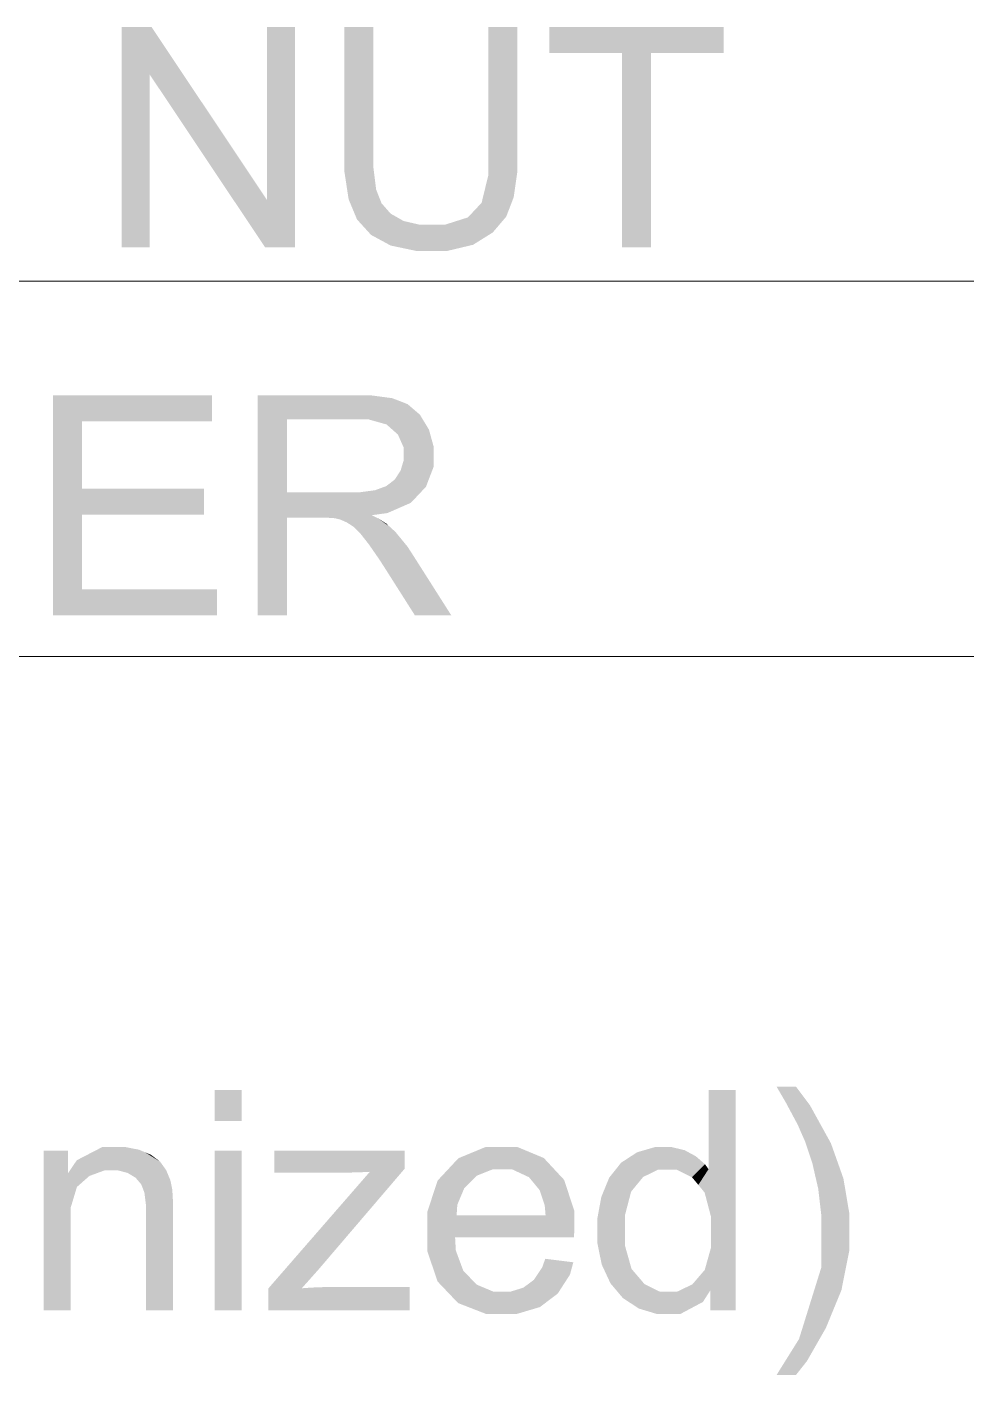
# Model space of a CAD drawing. Header units: millimetres. Extents: x 2 to 579, y 1 to 405.
# Drawn here: x 177.34 to 181.03, y 107.07 to 112.36 of the extents above; entities that cross this region are included whole.
import ezdxf

# ---------------------------------------------------------------- set-up
doc = ezdxf.new("R2010")
doc.units = ezdxf.units.MM
doc.linetypes.add('XKITLINE00', pattern=[0])
doc.layers.add('LinkedObject', color=7, linetype='Continuous', lineweight=0)

# ---------------------------------------------------------------- blocks, each defined once
blk = doc.blocks.new('*A4')
at = {"layer": 'LinkedObject'}
for points in [[(177.7117, 112.3602), (177.8214, 112.1745), (177.7117, 111.4962)], [(177.8214, 112.1745), (177.7117, 112.3602), (177.829, 112.3602)], [(177.8214, 112.1745), (177.829, 112.3602), (178.2743, 111.4962)], [(178.2743, 111.4962), (177.829, 112.3602), (178.2819, 111.682)], [(178.3916, 112.3602), (178.2819, 111.682), (178.2819, 112.3602)], [(178.3916, 111.4962), (178.2819, 111.682), (178.3916, 112.3602)], [(178.7001, 112.3602), (178.586, 111.8611), (178.586, 112.3602)], [(178.7001, 111.8615), (178.586, 111.8611), (178.7001, 112.3602)], [(179.2651, 112.3602), (179.1511, 111.8615), (179.1511, 112.3602)], [(179.2651, 111.8611), (179.1511, 111.8615), (179.2651, 112.3602)], [(179.3904, 112.3602), (179.6747, 112.2583), (179.3904, 112.2583)], [(179.7887, 112.2583), (179.6747, 112.2583), (179.3904, 112.3602)], [(179.7887, 112.2583), (179.3904, 112.3602), (180.0747, 112.3602)], [(179.7887, 112.2583), (180.0747, 112.3602), (180.0747, 112.2583)], [(179.6747, 111.4962), (179.7887, 112.2583), (179.7887, 111.4962)], [(179.6747, 112.2583), (179.7887, 112.2583), (179.6747, 111.4962)], [(177.7117, 111.4962), (177.8214, 112.1745), (177.8214, 111.4962)], [(178.7001, 111.8615), (178.586, 111.7924), (178.586, 111.8611)], [(178.7001, 111.8052), (178.586, 111.7924), (178.7001, 111.8615)], [(179.1243, 111.6702), (179.2651, 111.8611), (179.2357, 111.6542)], [(179.1511, 111.7801), (179.2651, 111.8611), (179.1243, 111.6702)], [(179.2651, 111.8611), (179.1511, 111.7801), (179.1511, 111.8615)], [(179.2357, 111.6542), (179.2651, 111.8611), (179.2504, 111.6925)], [(179.2504, 111.6925), (179.2651, 111.8611), (179.2651, 111.796)], [(178.7001, 111.8052), (178.619, 111.6445), (178.586, 111.7924)], [(178.586, 111.7924), (178.619, 111.6445), (178.6025, 111.6841)], [(178.7105, 111.7222), (178.619, 111.6445), (178.7001, 111.8052)], [(178.619, 111.6445), (178.7105, 111.7222), (178.721, 111.6955)], [(178.2819, 111.682), (178.3916, 111.4962), (178.2743, 111.4962)], [(178.7315, 111.6688), (178.619, 111.6445), (178.721, 111.6955)], [(178.7315, 111.6688), (178.7291, 111.5234), (178.619, 111.6445)], [(178.7674, 111.6277), (178.7291, 111.5234), (178.7315, 111.6688)], [(179.2357, 111.6542), (179.0974, 111.6416), (179.1243, 111.6702)], [(178.619, 111.6445), (178.7291, 111.5234), (178.6355, 111.6049)], [(178.7291, 111.5234), (178.7674, 111.6277), (178.7929, 111.6133)], [(178.8184, 111.5988), (178.7291, 111.5234), (178.7929, 111.6133)], [(179.1294, 111.5296), (178.9807, 111.5844), (179.0706, 111.613)], [(179.0974, 111.6416), (179.1678, 111.5536), (179.0706, 111.613)], [(179.0706, 111.613), (179.1678, 111.5536), (179.1294, 111.5296)], [(179.2209, 111.6159), (179.0974, 111.6416), (179.2357, 111.6542)], [(179.1678, 111.5536), (179.0974, 111.6416), (179.2209, 111.6159)], [(178.6355, 111.6049), (178.7291, 111.5234), (178.6906, 111.5443)], [(178.8184, 111.5988), (178.9276, 111.4816), (178.7291, 111.5234)], [(178.8808, 111.5844), (178.9276, 111.4816), (178.8184, 111.5988)], [(178.9276, 111.4816), (178.8808, 111.5844), (178.9176, 111.5844)], [(178.9807, 111.5844), (178.9276, 111.4816), (178.9176, 111.5844)], [(178.9276, 111.4816), (178.9807, 111.5844), (178.9901, 111.4816)], [(179.0909, 111.5056), (178.9807, 111.5844), (179.1294, 111.5296)], [(178.9901, 111.4816), (178.9807, 111.5844), (179.0909, 111.5056)], [(178.7291, 111.5234), (178.9276, 111.4816), (178.7677, 111.5025)], [(178.7677, 111.5025), (178.9276, 111.4816), (178.867, 111.4816)], [(177.5559, 110.5489), (177.4418, 110.0513), (177.4418, 110.9153)], [(177.5559, 110.5489), (177.4418, 110.9153), (177.5559, 110.8133)], [(178.0665, 110.8133), (177.4418, 110.9153), (178.0665, 110.9153)], [(177.5559, 110.8133), (177.4418, 110.9153), (178.0665, 110.8133)], [(178.3603, 110.5342), (178.2462, 110.0513), (178.2462, 110.9153)], [(178.2462, 110.9153), (178.3603, 110.8202), (178.3603, 110.5342)], [(178.6333, 110.8202), (178.2462, 110.9153), (178.6286, 110.9153)], [(178.3603, 110.8202), (178.2462, 110.9153), (178.6333, 110.8202)], [(178.6286, 110.9153), (178.6813, 110.8202), (178.6333, 110.8202)], [(178.7739, 110.9036), (178.6286, 110.9153), (178.6862, 110.9153)], [(178.8039, 110.892), (178.6286, 110.9153), (178.7739, 110.9036)], [(178.7515, 110.8005), (178.6286, 110.9153), (178.8039, 110.892)], [(178.6813, 110.8202), (178.6286, 110.9153), (178.7515, 110.8005)], [(178.8039, 110.892), (178.7737, 110.7807), (178.7515, 110.8005)], [(178.8339, 110.8803), (178.7737, 110.7807), (178.8039, 110.892)], [(178.7737, 110.7807), (178.8339, 110.8803), (178.7959, 110.761)], [(178.7959, 110.761), (178.8339, 110.8803), (178.8998, 110.8098)], [(178.8998, 110.8098), (178.8339, 110.8803), (178.8819, 110.8392)], [(178.8998, 110.8098), (178.8182, 110.7106), (178.7959, 110.761)], [(178.9177, 110.7803), (178.8182, 110.7106), (178.8998, 110.8098)], [(178.9357, 110.7152), (178.8182, 110.7106), (178.9177, 110.7803)], [(178.9357, 110.6795), (178.8182, 110.7106), (178.9357, 110.7152)], [(178.8067, 110.6202), (178.9357, 110.6795), (178.8763, 110.5245)], [(178.8182, 110.659), (178.9357, 110.6795), (178.8067, 110.6202)], [(178.8182, 110.7106), (178.9357, 110.6795), (178.8182, 110.6799)], [(178.9357, 110.6795), (178.8182, 110.659), (178.8182, 110.6799)], [(178.8763, 110.5245), (178.9357, 110.6795), (178.906, 110.5561)], [(178.906, 110.5561), (178.9357, 110.6795), (178.9357, 110.6336)], [(178.8067, 110.6202), (178.8763, 110.5245), (178.7952, 110.6023)], [(178.7501, 110.5586), (178.8763, 110.5245), (178.728, 110.5505)], [(178.8763, 110.5245), (178.7501, 110.5586), (178.7837, 110.5845)], [(178.7952, 110.6023), (178.8763, 110.5245), (178.7837, 110.5845)], [(177.5559, 110.447), (177.4418, 110.0513), (177.5559, 110.5489)], [(178.0345, 110.447), (177.5559, 110.5489), (178.0345, 110.5489)], [(177.5559, 110.447), (177.5559, 110.5489), (178.0345, 110.447)], [(178.3603, 110.5342), (178.3603, 110.4349), (178.2462, 110.0513)], [(178.4926, 110.4349), (178.3603, 110.5342), (178.6056, 110.5342)], [(178.3603, 110.4349), (178.3603, 110.5342), (178.4926, 110.4349)], [(178.4926, 110.4349), (178.6056, 110.5342), (178.5147, 110.4349)], [(178.5147, 110.4349), (178.6056, 110.5342), (178.5465, 110.4328)], [(178.5465, 110.4328), (178.6056, 110.5342), (178.5562, 110.4308)], [(178.5562, 110.4308), (178.6056, 110.5342), (178.5694, 110.4275)], [(178.5694, 110.4275), (178.6056, 110.5342), (178.5955, 110.4161)], [(178.5955, 110.4161), (178.6056, 110.5342), (178.6447, 110.5342)], [(178.5955, 110.4161), (178.6447, 110.5342), (178.6083, 110.4078)], [(178.6447, 110.5342), (178.6927, 110.4444), (178.6083, 110.4078)], [(178.706, 110.5424), (178.6927, 110.4444), (178.6447, 110.5342)], [(178.6927, 110.4444), (178.706, 110.5424), (178.7548, 110.4529)], [(178.728, 110.5505), (178.8763, 110.5245), (178.706, 110.5424)], [(178.8465, 110.493), (178.706, 110.5424), (178.8763, 110.5245)], [(178.7548, 110.4529), (178.706, 110.5424), (178.8465, 110.493)], [(177.5559, 110.1532), (177.4418, 110.0513), (177.5559, 110.447)], [(178.2462, 110.0513), (178.3603, 110.4349), (178.3603, 110.0513)], [(178.6083, 110.4078), (178.6927, 110.4444), (178.6211, 110.3996)], [(178.6927, 110.4444), (178.65, 110.3707), (178.6211, 110.3996)], [(178.7154, 110.4335), (178.65, 110.3707), (178.6927, 110.4444)], [(178.65, 110.3707), (178.7154, 110.4335), (178.6662, 110.3501)], [(178.6662, 110.3501), (178.7154, 110.4335), (178.6824, 110.3295)], [(178.6824, 110.3295), (178.7154, 110.4335), (178.7616, 110.4014)], [(178.7616, 110.4014), (178.7236, 110.2699), (178.6824, 110.3295)], [(178.7616, 110.4014), (178.7154, 110.4335), (178.7498, 110.412)], [(178.7866, 110.3784), (178.7236, 110.2699), (178.7616, 110.4014)], [(178.8338, 110.3209), (178.7236, 110.2699), (178.7866, 110.3784)], [(178.7236, 110.2699), (178.8338, 110.3209), (178.7486, 110.231)], [(178.7486, 110.231), (178.8338, 110.3209), (178.8561, 110.2864)], [(178.7486, 110.231), (178.8561, 110.2864), (178.8627, 110.0513)], [(178.8627, 110.0513), (178.8561, 110.2864), (179.0055, 110.0513)], [(177.4418, 110.0513), (177.5559, 110.1532), (178.0864, 110.0513)], [(178.0864, 110.0513), (177.5559, 110.1532), (178.0864, 110.1532)], [(178.1831, 108.1887), (178.0768, 108.0668), (178.0768, 108.1887)], [(178.1831, 108.0668), (178.0768, 108.0668), (178.1831, 108.1887)], [(180.121, 108.1887), (180.0148, 107.8785), (180.0148, 108.1887)], [(180.121, 108.1887), (180.0243, 107.6925), (180.0148, 107.8785)], [(180.0243, 107.6925), (180.121, 108.1887), (180.121, 107.3247)], [(180.3578, 108.2025), (180.3177, 108.1407), (180.2817, 108.2025)], [(180.3177, 108.1407), (180.3578, 108.2025), (180.3651, 108.0523)], [(180.3651, 108.0523), (180.3578, 108.2025), (180.4131, 108.1286)], [(180.3651, 108.0523), (180.4131, 108.1286), (180.3766, 108.0258)], [(180.3766, 108.0258), (180.4131, 108.1286), (180.3946, 107.9852)], [(180.3946, 107.9852), (180.4131, 108.1286), (180.495, 107.9802)], [(177.7001, 107.9649), (177.5358, 107.9135), (177.6351, 107.9649)], [(177.6436, 107.8733), (177.5358, 107.9135), (177.7001, 107.9649)], [(177.6436, 107.8733), (177.7001, 107.9649), (177.6774, 107.8733)], [(177.6774, 107.8733), (177.7001, 107.9649), (177.6986, 107.8733)], [(177.7001, 107.9649), (177.7354, 107.8637), (177.6986, 107.8733)], [(177.7283, 107.9649), (177.7354, 107.8637), (177.7001, 107.9649)], [(177.7802, 107.9547), (177.7354, 107.8637), (177.7283, 107.9649)], [(179.1386, 107.9649), (178.9927, 107.8777), (179.0333, 107.9213)], [(179.2034, 107.9649), (178.9927, 107.8777), (179.1386, 107.9649)], [(179.1676, 107.8776), (178.9927, 107.8777), (179.2034, 107.9649)], [(179.1676, 107.8776), (179.2034, 107.9649), (179.2041, 107.8776)], [(179.2034, 107.9649), (179.2444, 107.8776), (179.2041, 107.8776)], [(179.3685, 107.9222), (179.2034, 107.9649), (179.2661, 107.9649)], [(179.4082, 107.8794), (179.2034, 107.9649), (179.3685, 107.9222)], [(179.3101, 107.847), (179.2034, 107.9649), (179.4082, 107.8794)], [(179.2444, 107.8776), (179.2034, 107.9649), (179.3101, 107.847)], [(179.8039, 107.9649), (179.8175, 107.8768), (179.7343, 107.9446)], [(179.8425, 107.9649), (179.8175, 107.8768), (179.8039, 107.9649)], [(179.8175, 107.8768), (179.8425, 107.9649), (179.8528, 107.8768)], [(179.8425, 107.9649), (179.8891, 107.8768), (179.8528, 107.8768)], [(179.8707, 107.9649), (179.8891, 107.8768), (179.8425, 107.9649)], [(179.921, 107.9529), (179.8891, 107.8768), (179.8707, 107.9649)], [(180.3946, 107.9852), (180.495, 107.9802), (180.4226, 107.9004)], [(180.4226, 107.9004), (180.495, 107.9802), (180.5215, 107.9057)], [(177.4055, 107.9511), (177.5117, 107.6668), (177.4055, 107.3247)], [(177.5117, 107.6668), (177.4055, 107.9511), (177.5117, 107.727)], [(177.5363, 107.8087), (177.4055, 107.9511), (177.5014, 107.8621)], [(177.5117, 107.727), (177.4055, 107.9511), (177.5363, 107.8087)], [(177.5014, 107.8621), (177.4055, 107.9511), (177.5014, 107.9511)], [(177.5358, 107.9135), (177.5853, 107.8518), (177.5014, 107.8621)], [(177.5853, 107.8518), (177.5358, 107.9135), (177.6436, 107.8733)], [(177.8039, 107.9446), (177.7354, 107.8637), (177.7802, 107.9547)], [(177.7354, 107.8637), (177.8039, 107.9446), (177.7511, 107.8541)], [(177.8039, 107.9446), (177.7668, 107.8446), (177.7511, 107.8541)], [(177.7668, 107.8446), (177.8039, 107.9446), (177.7887, 107.8189)], [(177.7887, 107.8189), (177.8039, 107.9446), (177.8747, 107.8912)], [(177.863, 107.9077), (177.8039, 107.9446), (177.8275, 107.9344)], [(177.8747, 107.8912), (177.8039, 107.9446), (177.863, 107.9077)], [(178.1831, 107.9511), (178.0768, 107.3247), (178.0768, 107.9511)], [(178.1831, 107.3247), (178.0768, 107.3247), (178.1831, 107.9511)], [(178.8227, 107.9511), (178.2879, 107.4109), (178.6857, 107.8681)], [(178.8227, 107.8806), (178.2879, 107.4109), (178.8227, 107.9511)], [(178.3112, 107.9511), (178.5662, 107.8647), (178.3112, 107.8647)], [(178.5921, 107.8647), (178.3112, 107.9511), (178.8227, 107.9511)], [(178.5662, 107.8647), (178.3112, 107.9511), (178.5921, 107.8647)], [(178.5921, 107.8647), (178.8227, 107.9511), (178.6519, 107.8664)], [(178.6519, 107.8664), (178.8227, 107.9511), (178.6857, 107.8681)], [(179.7584, 107.8479), (179.6719, 107.9039), (179.7031, 107.9242)], [(179.7343, 107.9446), (179.8175, 107.8768), (179.7031, 107.9242)], [(179.7031, 107.9242), (179.8175, 107.8768), (179.7584, 107.8479)], [(179.943, 107.9409), (179.8891, 107.8768), (179.921, 107.9529)], [(179.943, 107.9409), (179.95, 107.8467), (179.8891, 107.8768)], [(179.9651, 107.929), (179.95, 107.8467), (179.943, 107.9409)], [(180.0009, 107.8978), (179.95, 107.8467), (179.9651, 107.929)], [(177.5014, 107.8621), (177.5853, 107.8518), (177.5363, 107.8087)], [(177.8747, 107.8912), (177.7949, 107.8028), (177.7887, 107.8189)], [(177.8865, 107.8747), (177.7949, 107.8028), (177.8747, 107.8912)], [(177.9029, 107.8355), (177.7949, 107.8028), (177.8865, 107.8747)], [(178.4834, 107.4836), (178.2879, 107.4109), (178.8227, 107.8806)], [(178.9927, 107.8777), (178.9114, 107.7115), (178.952, 107.8341)], [(179.0565, 107.8043), (178.9114, 107.7115), (178.9927, 107.8777)], [(178.9927, 107.8777), (179.0814, 107.8287), (179.0565, 107.8043)], [(179.0814, 107.8287), (178.9927, 107.8777), (179.1062, 107.8532)], [(179.1062, 107.8532), (178.9927, 107.8777), (179.1676, 107.8776)], [(179.3101, 107.847), (179.4082, 107.8794), (179.3354, 107.8164)], [(179.4082, 107.8794), (179.3519, 107.7966), (179.3354, 107.8164)], [(179.3519, 107.7966), (179.4082, 107.8794), (179.3719, 107.7374)], [(179.3719, 107.7374), (179.4082, 107.8794), (179.4877, 107.7165)], [(179.4877, 107.7165), (179.4082, 107.8794), (179.448, 107.8367)], [(179.6719, 107.9039), (179.7347, 107.8191), (179.6252, 107.8454)], [(179.7347, 107.8191), (179.6719, 107.9039), (179.7584, 107.8479)], [(180.0148, 107.8785), (179.95, 107.8467), (180.0009, 107.8978)], [(179.95, 107.8467), (180.0148, 107.8785), (179.9748, 107.8167)], [(179.9748, 107.8167), (180.0148, 107.8785), (179.9995, 107.7867)], [(180.0148, 107.8785), (180.0243, 107.6925), (179.9995, 107.7867)], [(180.4226, 107.9004), (180.5215, 107.9057), (180.4326, 107.8562)], [(180.4326, 107.8562), (180.5215, 107.9057), (180.4453, 107.8018)], [(180.4453, 107.8018), (180.5215, 107.9057), (180.5442, 107.8415)], [(177.7949, 107.8028), (177.9029, 107.8355), (177.8011, 107.7867)], [(177.8011, 107.7867), (177.9029, 107.8355), (177.9076, 107.8128)], [(177.9076, 107.8128), (177.8072, 107.7382), (177.8011, 107.7867)], [(177.9106, 107.7981), (177.8072, 107.7382), (177.9076, 107.8128)], [(179.029, 107.7389), (178.9114, 107.7115), (179.0565, 107.8043)], [(179.6096, 107.8073), (179.5784, 107.6373), (179.594, 107.7691)], [(179.711, 107.7902), (179.5784, 107.6373), (179.6096, 107.8073)], [(179.6252, 107.8454), (179.7347, 107.8191), (179.6096, 107.8073)], [(179.6096, 107.8073), (179.7347, 107.8191), (179.711, 107.7902)], [(180.4453, 107.8018), (180.5442, 107.8415), (180.458, 107.6919)], [(180.458, 107.6919), (180.5442, 107.8415), (180.5669, 107.7072)], [(177.9135, 107.7465), (177.8072, 107.7382), (177.9106, 107.7981)], [(179.6873, 107.6993), (179.5784, 107.6373), (179.711, 107.7902)], [(179.594, 107.7691), (179.5784, 107.6373), (179.5784, 107.6841)], [(177.9135, 107.7465), (177.8072, 107.7058), (177.8072, 107.7382)], [(177.9135, 107.7096), (177.8072, 107.7058), (177.9135, 107.7465)], [(177.8072, 107.3247), (177.9135, 107.7096), (177.9135, 107.3247)], [(177.8072, 107.7058), (177.9135, 107.7096), (177.8072, 107.3247)], [(178.9114, 107.7115), (179.029, 107.7389), (179.0263, 107.6979)], [(179.0263, 107.6979), (178.9114, 107.6326), (178.9114, 107.7115)], [(179.0263, 107.6979), (179.4877, 107.639), (178.9114, 107.6326)], [(179.3754, 107.6979), (179.4877, 107.639), (179.0263, 107.6979)], [(179.3719, 107.7374), (179.4877, 107.7165), (179.3754, 107.6979)], [(179.4877, 107.639), (179.3754, 107.6979), (179.4877, 107.7165)], [(179.5784, 107.6373), (179.6873, 107.6993), (179.6873, 107.6371)], [(180.458, 107.6366), (180.5669, 107.7072), (180.5669, 107.6372)], [(180.458, 107.6919), (180.5669, 107.7072), (180.458, 107.6366)], [(177.4055, 107.3247), (177.5117, 107.6668), (177.5117, 107.3247)], [(180.0243, 107.6925), (180.121, 107.3247), (180.0243, 107.6283)], [(179.4877, 107.6342), (178.9114, 107.6326), (179.4877, 107.639)], [(179.4874, 107.6201), (178.9114, 107.6326), (179.4877, 107.6342)], [(178.9114, 107.6326), (178.9918, 107.3954), (178.9114, 107.5563)], [(179.0232, 107.5591), (178.9918, 107.3954), (178.9114, 107.6326)], [(179.0232, 107.5591), (178.9114, 107.6326), (179.0203, 107.6107)], [(179.4871, 107.6107), (178.9114, 107.6326), (179.4874, 107.6201)], [(179.0203, 107.6107), (178.9114, 107.6326), (179.4871, 107.6107)], [(179.5784, 107.6373), (179.6873, 107.5771), (179.5784, 107.5893)], [(179.6873, 107.5771), (179.5784, 107.6373), (179.6873, 107.6371)], [(180.0243, 107.6283), (180.121, 107.3247), (180.0243, 107.57)], [(180.458, 107.6366), (180.5669, 107.6372), (180.458, 107.4949)], [(180.5669, 107.5577), (180.458, 107.4949), (180.5669, 107.6372)], [(178.9114, 107.5563), (178.9918, 107.3954), (178.9516, 107.4377)], [(179.0524, 107.4802), (178.9918, 107.3954), (179.0232, 107.5591)], [(179.5784, 107.5893), (179.6873, 107.5771), (179.5957, 107.5043)], [(179.5957, 107.5043), (179.6873, 107.5771), (179.6129, 107.4673)], [(179.6129, 107.4673), (179.6873, 107.5771), (179.7126, 107.4873)], [(180.0243, 107.57), (180.121, 107.3247), (180, 107.4833)], [(180.5364, 107.404), (180.458, 107.4949), (180.5669, 107.5577)], [(179.3295, 107.4442), (179.4842, 107.513), (179.4232, 107.3904)], [(179.3621, 107.4932), (179.4842, 107.513), (179.3295, 107.4442)], [(179.4842, 107.513), (179.3621, 107.4932), (179.3742, 107.5268)], [(179.4232, 107.3904), (179.4842, 107.513), (179.4712, 107.465)], [(179.7126, 107.4873), (179.6787, 107.3727), (179.6129, 107.4673)], [(179.738, 107.4576), (179.6787, 107.3727), (179.7126, 107.4873)], [(180.458, 107.4949), (180.5059, 107.3298), (180.3699, 107.212)], [(180.5059, 107.3298), (180.458, 107.4949), (180.5364, 107.404)], [(178.4834, 107.4836), (178.2879, 107.3247), (178.2879, 107.4109)], [(178.4187, 107.4111), (178.2879, 107.3247), (178.4834, 107.4836)], [(178.9918, 107.3954), (179.0524, 107.4802), (179.0319, 107.3531)], [(179.0786, 107.4529), (179.0319, 107.3531), (179.0524, 107.4802)], [(179.1048, 107.4255), (179.0319, 107.3531), (179.0786, 107.4529)], [(179.3295, 107.4442), (179.4232, 107.3904), (179.3088, 107.4288)], [(179.6129, 107.4673), (179.6787, 107.3727), (179.6301, 107.4303)], [(179.6787, 107.3727), (179.738, 107.4576), (179.7101, 107.3521)], [(179.7101, 107.3521), (179.738, 107.4576), (179.7633, 107.4278)], [(180.0225, 107.404), (179.9514, 107.4265), (179.9757, 107.4549)], [(180, 107.4833), (180.0225, 107.404), (179.9757, 107.4549)], [(180, 107.4833), (180.121, 107.3247), (180.0225, 107.404)], [(178.2879, 107.3247), (178.5525, 107.4163), (178.8417, 107.3247)], [(178.5525, 107.4163), (178.2879, 107.3247), (178.5212, 107.4163)], [(178.5212, 107.4163), (178.2879, 107.3247), (178.4544, 107.4137)], [(178.4544, 107.4137), (178.2879, 107.3247), (178.4187, 107.4111)], [(178.8417, 107.3247), (178.5525, 107.4163), (178.8417, 107.4163)], [(179.1048, 107.4255), (179.2093, 107.3108), (179.0319, 107.3531)], [(179.1702, 107.3981), (179.2093, 107.3108), (179.1048, 107.4255)], [(179.2093, 107.3981), (179.2093, 107.3108), (179.1702, 107.3981)], [(179.2385, 107.3981), (179.3882, 107.3639), (179.2093, 107.3108)], [(179.2385, 107.3981), (179.2093, 107.3108), (179.2093, 107.3981)], [(179.2882, 107.4135), (179.3882, 107.3639), (179.2385, 107.3981)], [(179.3088, 107.4288), (179.4232, 107.3904), (179.2882, 107.4135)], [(179.3882, 107.3639), (179.2882, 107.4135), (179.4232, 107.3904)], [(179.7633, 107.4278), (179.8476, 107.3108), (179.7101, 107.3521)], [(179.8231, 107.3981), (179.8476, 107.3108), (179.7633, 107.4278)], [(179.8476, 107.3108), (179.8231, 107.3981), (179.8576, 107.3981)], [(179.8476, 107.3108), (180.0225, 107.404), (179.9053, 107.3108)], [(179.8923, 107.3981), (180.0225, 107.404), (179.8476, 107.3108)], [(179.8923, 107.3981), (179.8476, 107.3108), (179.8576, 107.3981)], [(179.9514, 107.4265), (180.0225, 107.404), (179.8923, 107.3981)], [(179.9053, 107.3108), (180.0225, 107.404), (179.9928, 107.3574)], [(180.0225, 107.404), (180.121, 107.3247), (180.0225, 107.3247)], [(179.0319, 107.3531), (179.2093, 107.3108), (179.1407, 107.3108)], [(179.2093, 107.3108), (179.3882, 107.3639), (179.2637, 107.3108)], [(179.2637, 107.3108), (179.3882, 107.3639), (179.3532, 107.3374)], [(179.7101, 107.3521), (179.8476, 107.3108), (179.7414, 107.3315)], [(179.7414, 107.3315), (179.8476, 107.3108), (179.8102, 107.3108)], [(180.3699, 107.212), (180.5059, 107.3298), (180.4014, 107.126)], [(180.4014, 107.126), (180.5059, 107.3298), (180.4754, 107.2556)], [(180.3699, 107.212), (180.4014, 107.126), (180.2817, 107.0707)], [(180.2817, 107.0707), (180.4014, 107.126), (180.3578, 107.0707)]]:
    blk.add_hatch(color=7, dxfattribs=at).paths.add_polyline_path(points, flags=17)
at = {"layer": 'LinkedObject', "color": 6, "linetype": 'XKITLINE00', "lineweight": 0}
for p, q in [((183.0653, 111.363), (173.5237, 111.363)), ((183.3204, 109.8903), (169.692, 109.8903))]:
    blk.add_line(p, q, dxfattribs=at)

msp = doc.modelspace()

# ---------------------------------------------------------------- block references
at = {"lineweight": 0}
msp.add_blockref('*A4', (0, 0), dxfattribs=at)

doc.saveas('drawing.dxf')
